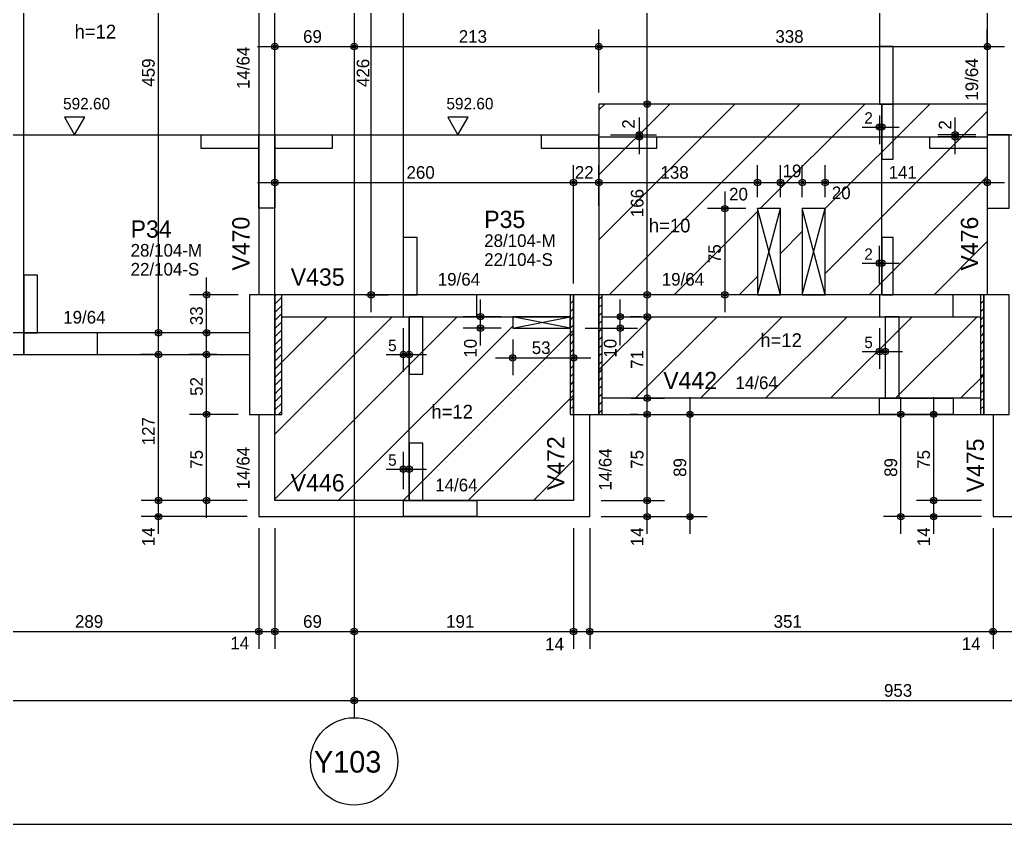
# Model space of a CAD drawing. Header units: metres. Extents: x 310 to 5592, y 1610 to 4022.
# Drawn here: x 3513 to 4370, y 1625 to 2326 of the extents above; entities that cross this region are included whole.
import ezdxf

# ---------------------------------------------------------------- set-up
doc = ezdxf.new("R2010")
doc.units = ezdxf.units.M
for name, color, linetype in [('MTH-224', 4, 'Continuous'), ('MTH-230', 1, 'Continuous'), ('MTH-COTAS7', 31, 'Continuous'), ('MTH-DIM-PILAR', 3, 'Continuous'), ('MTH-DIM-VIGA', 3, 'Continuous'), ('MTH-EIXO-214', 4, 'Continuous'), ('MTH-EIXO-215', 1, 'Continuous'), ('MTH-FACE-VIGA', 7, 'Continuous'), ('MTH-LINHA-SEÇÃO', 16, 'Continuous'), ('MTH-PILAR-SEGUE', 5, 'Continuous'), ('MTH-SIMB_COTA', 3, 'Continuous'), ('MTH-TIT1-PILAR', 5, 'Continuous'), ('MTH-TIT1-VIGA', 5, 'Continuous'), ('MTH-TRACEJADO-216', 1, 'Continuous'), ('MTH-TXT', 4, 'Continuous'), ('MTH-TXT-NEGRITO', 5, 'Continuous')]:
    doc.layers.add(name, color=color, linetype=linetype)

msp = doc.modelspace()

# ---------------------------------------------------------------- linework, layer by layer
at = {"layer": 'MTH-224', "linetype": 'Continuous'}
for points in [[(3551.425168, 2240.790798), (3560.258172, 2225.492328), (3569.090296, 2240.790798), (3551.425168, 2240.790798)], [(3885.024688, 2240.790798), (3893.857691, 2225.492328), (3902.689816, 2240.790798), (3885.024688, 2240.790798)]]:
    msp.add_lwpolyline(points, dxfattribs=at)
at = {"layer": 'MTH-230', "linetype": 'Continuous'}
for p, q in [((4174.511368, 2086.1355), (4154.511368, 2161.135499)), ((4154.511368, 2086.135498), (4174.511368, 2161.135496)), ((4193.511368, 2086.1355), (4213.511368, 2161.135499)), ((4213.511368, 2086.135499), (4193.511368, 2161.135496)), ((3941.510603, 2057.135503), (3991.510603, 2067.135503)), ((3991.510603, 2057.135503), (3941.510603, 2067.135503))]:
    msp.add_line(p, q, dxfattribs=at)
msp.add_circle((3803.511366, 1680.135501), 38, dxfattribs=at)
at = {"layer": 'MTH-COTAS7', "linetype": 'Continuous'}
for p, q in [((3633.288022, 2038.142044), (3633.288022, 2527.13677)), ((3818.309239, 2071.135503), (3818.309239, 2527.13677)), ((4058.605003, 2237.135488), (4058.605003, 2527.13677)), ((4016.510603, 2262.135489), (4016.510603, 2317.1355)), ((4016.510603, 2262.135489), (4016.510603, 2317.1355)), ((4354.512171, 2301.836762), (4354.512171, 2317.1355)), ((3719.511366, 2302.1355), (3818.511366, 2302.1355)), ((3788.511366, 2302.1355), (4031.510603, 2302.1355)), ((4001.510603, 2302.1355), (4369.512171, 2302.1355)), ((4058.605003, 2071.135503), (4058.605003, 2267.135488)), ((4073.815589, 2252.135488), (4043.605003, 2252.135488)), ((4073.815589, 2252.135488), (4043.605003, 2252.135488)), ((4051.727469, 2208.492328), (4051.727469, 2240.492328)), ((4260.714518, 2242.1355), (4260.714518, 2217.155719)), ((4262.714518, 2242.1355), (4262.714518, 2217.155719)), ((4326.572898, 2208.492328), (4326.572898, 2240.492328)), ((4245.714518, 2232.155719), (4277.714518, 2232.155719)), ((4026.510603, 2225.492328), (4066.727469, 2225.492328)), ((4026.510603, 2223.492328), (4066.727469, 2223.492328)), ((4344.512172, 2225.492328), (4311.572898, 2225.492328)), ((4344.512172, 2223.492328), (4311.572898, 2223.492328)), ((3734.511366, 2171.492328), (3734.511366, 2198.859757)), ((3994.510603, 2096.135503), (3994.510603, 2198.859757)), ((3994.510603, 2096.135503), (3994.510603, 2198.859757)), ((4016.510603, 2179.135496), (4016.510603, 2198.859757)), ((4016.510603, 2163.444013), (4016.510603, 2198.859757)), ((4154.511368, 2171.135499), (4154.511368, 2198.859757)), ((4154.511368, 2171.135499), (4154.511368, 2198.859757)), ((4174.511368, 2171.135496), (4174.511368, 2198.859757)), ((4174.511368, 2171.135496), (4174.511368, 2198.859757)), ((4193.511368, 2171.135496), (4193.511368, 2198.859757)), ((4193.511368, 2171.135496), (4193.511368, 2198.859757)), ((4213.511368, 2171.135499), (4213.511368, 2198.859757)), ((4213.511368, 2171.135499), (4213.511368, 2198.859757)), ((3719.511366, 2183.859757), (4009.510603, 2183.859757)), ((3979.510603, 2183.859757), (4031.510603, 2183.859757)), ((4001.510603, 2183.859757), (4169.511368, 2183.859757)), ((4139.511368, 2183.859757), (4189.511368, 2183.859757)), ((4159.511368, 2183.859757), (4208.511368, 2183.859757)), ((4178.511368, 2183.859757), (4228.511368, 2183.859757)), ((4198.511368, 2183.859757), (4369.512171, 2183.859757)), ((4126.02647, 2176.135499), (4126.02647, 2071.135503)), ((4144.511368, 2161.135499), (4111.02647, 2161.135499)), ((4260.714518, 2096.135503), (4260.714518, 2128.673244)), ((4262.714518, 2096.135503), (4262.714518, 2128.673244)), ((4245.714518, 2113.673244), (4277.714518, 2113.673244)), ((3675.165064, 2038.142044), (3675.165064, 2101.135503)), ((3702.511366, 2086.135503), (3660.165064, 2086.135503)), ((3813.511366, 2086.135503), (3833.309239, 2086.135503)), ((4075.942381, 2086.135503), (4043.605003, 2086.135503)), ((4144.511368, 2086.135503), (4111.02647, 2086.135503)), ((3913.493126, 2042.135503), (3913.493126, 2082.135503)), ((4035.150937, 2042.1355), (4035.150937, 2082.135503)), ((4058.605003, 1981.135501), (4058.605003, 2082.135503)), ((3931.510603, 2067.135503), (3898.493126, 2067.135503)), ((4026.510604, 2067.135503), (4050.150937, 2067.135503)), ((4053.490297, 2067.135503), (4043.605003, 2067.135503)), ((3635.781373, 2053.142044), (3618.288022, 2053.142044)), ((3702.511366, 2053.142044), (3660.165064, 2053.142044)), ((3846.330198, 2057.13656), (3846.330198, 2019.142162)), ((3851.360057, 2057.13656), (3851.360057, 2019.142162)), ((3931.510603, 2057.135503), (3898.493126, 2057.135503)), ((4004.510603, 2057.1355), (4050.150937, 2057.1355)), ((4260.714518, 2057.135503), (4260.714518, 2021.867837)), ((4265.714518, 2057.135503), (4265.714518, 2021.867837)), ((3633.288022, 1892.135505), (3633.288022, 2049.142044)), ((3675.165064, 1967.135493), (3675.165064, 2049.142044)), ((3941.510603, 2047.135503), (3941.510603, 2016.332882)), ((3994.510603, 2047.135503), (3994.510603, 2016.332882)), ((3635.014468, 2034.142044), (3618.288022, 2034.142044)), ((3684.002241, 2034.142044), (3660.165064, 2034.142044)), ((3831.330198, 2034.142162), (3866.360057, 2034.142162)), ((4245.714518, 2036.867837), (4280.714518, 2036.867837)), ((3926.510603, 2031.332882), (4009.510603, 2031.332882)), ((3675.165064, 1892.135505), (3675.165064, 1997.135493)), ((4044.579004, 1996.135501), (4073.605003, 1996.135501)), ((4058.605003, 1892.135505), (4058.605003, 1997.135501)), ((4095.819978, 1878.135505), (4095.819978, 1997.135501)), ((4279.298149, 1878.135501), (4279.298149, 1997.135499)), ((4307.849684, 1892.135501), (4307.849684, 1997.135499)), ((3702.511366, 1982.135493), (3660.165064, 1982.135493)), ((3702.511366, 1982.135493), (3660.165064, 1982.135493)), ((4050.453157, 1982.135501), (4043.605003, 1982.135501)), ((4091.72542, 1982.135501), (4110.819978, 1982.135501)), ((4314.714518, 1982.135499), (4264.298149, 1982.135499)), ((4314.714518, 1982.135499), (4292.849684, 1982.135499)), ((3846.360057, 1917.135505), (3846.360057, 1949.452784)), ((3851.360057, 1917.135505), (3851.360057, 1949.452784)), ((3831.360057, 1934.452784), (3866.360057, 1934.452784)), ((3633.288022, 1878.135505), (3633.288022, 1922.135505)), ((4058.605003, 1878.135505), (4058.605003, 1922.135505)), ((4307.849684, 1878.135501), (4307.849684, 1922.135501)), ((3710.511366, 1907.135505), (3618.288022, 1907.135505)), ((3710.511366, 1907.135505), (3618.288022, 1907.135505)), ((3700.511366, 1907.135505), (3660.165064, 1907.135505)), ((4018.510604, 1907.135505), (4073.605003, 1907.135505)), ((4018.510604, 1907.135505), (4073.605003, 1907.135505)), ((4349.512171, 1907.135501), (4292.849684, 1907.135501)), ((4349.512171, 1907.135501), (4292.849684, 1907.135501)), ((3710.511366, 1893.135505), (3618.288022, 1893.135505)), ((4018.510604, 1893.135505), (4073.605003, 1893.135505)), ((4018.510604, 1893.135505), (4110.819978, 1893.135505)), ((4349.512171, 1893.135501), (4264.298149, 1893.135501)), ((4349.512171, 1893.135501), (4292.849684, 1893.135501)), ((3720.511366, 1883.135505), (3720.511366, 1778.135501)), ((3720.511366, 1883.135505), (3720.511366, 1778.135501)), ((3734.511366, 1883.135505), (3734.511366, 1778.135501)), ((3994.510603, 1883.135505), (3994.510603, 1778.135501)), ((4008.510603, 1883.135505), (4008.510603, 1778.135501)), ((4359.512171, 1883.135501), (4359.512171, 1778.135501)), ((4359.512171, 1883.135501), (4359.512171, 1778.135501)), ((3734.511366, 1873.135505), (3734.511366, 1778.135501)), ((3994.510603, 1873.135505), (3994.510603, 1778.135501)), ((4008.510603, 1873.135505), (4008.510603, 1778.135501)), ((3803.511366, 1806.367839), (3803.511366, 1778.135501)), ((3416.511366, 1793.135501), (3735.511366, 1793.135501)), ((3705.511366, 1793.135501), (3749.511366, 1793.135501)), ((3719.511366, 1793.135501), (3818.511366, 1793.135501)), ((3788.511366, 1793.135501), (4009.510603, 1793.135501)), ((3803.511366, 1796.367839), (3803.511366, 1778.135501)), ((3979.510603, 1793.135501), (4023.510603, 1793.135501)), ((3993.510603, 1793.135501), (4374.512171, 1793.135501)), ((4344.512171, 1793.135501), (4388.512171, 1793.135501)), ((4358.512171, 1793.135501), (4649.511365, 1793.135501)), ((3803.511366, 1746.367839), (3803.511366, 1718.135501)), ((2086.511366, 1733.135501), (3818.511366, 1733.135501)), ((3788.511366, 1733.135501), (4771.511366, 1733.135501)), ((3803.511366, 1739.141617), (3803.511366, 1718.135501)), ((561.511366, 1625.451785), (5343.511366, 1625.451785))]:
    msp.add_line(p, q, dxfattribs=at)
at = {"layer": 'MTH-EIXO-214'}
msp.add_line((3803.511366, 3791.636556), (3803.511366, 1718.135501), dxfattribs=at)
at = {"layer": 'MTH-EIXO-215', "linetype": 'Continuous'}
for p, q in [((3734.511366, 1908.447157), (3893.199712, 2067.135503)), ((3734.511366, 1965.015699), (3836.63117, 2067.135503)), ((3734.511366, 2021.584242), (3780.062627, 2067.135503)), ((4016.510603, 2020.740766), (4062.90534, 2067.135503)), ((4048.47388, 1996.135501), (4119.473882, 2067.135503)), ((4105.042423, 1996.135501), (4176.042425, 2067.135503)), ((4161.610965, 1996.135501), (4232.610967, 2067.135503)), ((4218.179508, 1996.135501), (4289.17951, 2067.135503)), ((4274.74805, 1996.135501), (4345.748052, 2067.135503)), ((3789.768257, 1907.135505), (3941.510603, 2058.877851)), ((3846.336799, 1907.135505), (3994.510603, 2055.309309)), ((4331.316593, 1996.135501), (4351.512173, 2016.331081)), ((3902.905342, 1907.135505), (3994.510603, 1998.740766)), ((3959.473884, 1907.135505), (3994.510603, 1942.172224))]:
    msp.add_line(p, q, dxfattribs=at)
at = {"layer": 'MTH-FACE-VIGA', "linetype": 'Continuous'}
for p, q in [((3734.511366, 2085.000906), (3735.645963, 2086.135503)), ((3991.510603, 2085.396203), (3992.249901, 2086.135501)), ((4016.510603, 2082.111932), (4019.4802, 2085.081529)), ((4019.4802, 2085.081529), (4019.510603, 2085.111932)), ((4348.512173, 2085.396203), (4349.251471, 2086.135501)), ((3734.511366, 2077.929838), (3740.376326, 2083.794798)), ((3734.511366, 2070.858771), (3739.943403, 2076.290808)), ((3739.943403, 2076.290808), (3740.511366, 2076.858771)), ((3740.376326, 2083.794798), (3740.511366, 2083.929838)), ((3991.510603, 2078.325136), (3994.367721, 2081.182253)), ((3994.367721, 2081.182253), (3994.510603, 2081.325136)), ((4016.510603, 2075.040864), (4019.270169, 2077.80043)), ((4019.270169, 2077.80043), (4019.510603, 2078.040864)), ((4348.512173, 2078.325136), (4351.369291, 2081.182253)), ((4351.369291, 2081.182253), (4351.512173, 2081.325136)), ((3734.511366, 2063.787703), (3739.510481, 2068.786817)), ((3739.510481, 2068.786817), (3740.511366, 2069.787703)), ((3991.510603, 2071.254068), (3994.15769, 2073.901154)), ((3993.947658, 2066.620054), (3994.510603, 2067.183)), ((3994.15769, 2073.901154), (3994.510603, 2074.254068)), ((4016.510603, 2067.969796), (4019.060137, 2070.51933)), ((4019.060137, 2070.51933), (4019.510603, 2070.969796)), ((4348.512173, 2071.254068), (4351.15926, 2073.901154)), ((4350.949228, 2066.620054), (4351.512173, 2067.183)), ((4351.15926, 2073.901154), (4351.512173, 2074.254068)), ((3734.511366, 2056.716635), (3739.077558, 2061.282827)), ((3739.077558, 2061.282827), (3740.511366, 2062.716635)), ((3991.510603, 2064.183), (3993.947658, 2066.620054)), ((3991.510603, 2057.111932), (3993.737626, 2059.338955)), ((3993.737626, 2059.338955), (3994.510603, 2060.111932)), ((4016.510603, 2060.898729), (4018.850105, 2063.238231)), ((4018.850105, 2063.238231), (4019.510603, 2063.898729)), ((4348.512173, 2064.183), (4350.949228, 2066.620054)), ((4348.512173, 2057.111932), (4350.739196, 2059.338955)), ((4350.739196, 2059.338955), (4351.512173, 2060.111932)), ((3734.511366, 2049.645567), (3738.644636, 2053.778837)), ((3738.644636, 2053.778837), (3740.511366, 2055.645567)), ((3991.510603, 2050.040864), (3993.527594, 2052.057855)), ((3993.527594, 2052.057855), (3994.510603, 2053.040864)), ((4016.510603, 2053.827661), (4018.640074, 2055.957131)), ((4018.430042, 2048.676031), (4019.510603, 2049.756593)), ((4018.640074, 2055.957131), (4019.510603, 2056.827661)), ((4348.512173, 2050.040864), (4350.529164, 2052.057855)), ((4350.529164, 2052.057855), (4351.512173, 2053.040864)), ((3734.511366, 2042.574499), (3738.211713, 2046.274846)), ((3737.778791, 2038.770856), (3740.511366, 2041.503432)), ((3738.211713, 2046.274846), (3740.511366, 2048.574499)), ((3991.510603, 2042.969796), (3993.317563, 2044.776756)), ((3993.317563, 2044.776756), (3994.510603, 2045.969796)), ((4016.510603, 2046.756593), (4018.430042, 2048.676031)), ((4016.510603, 2039.685525), (4018.22001, 2041.394932)), ((4018.22001, 2041.394932), (4019.510603, 2042.685525)), ((4348.512173, 2042.969796), (4350.319133, 2044.776756)), ((4350.319133, 2044.776756), (4351.512173, 2045.969796)), ((3734.511366, 2035.503432), (3737.778791, 2038.770856)), ((3737.345869, 2031.266866), (3740.511366, 2034.432364)), ((3991.510603, 2035.898729), (3993.107531, 2037.495656)), ((3993.107531, 2037.495656), (3994.510603, 2038.898729)), ((4016.510603, 2032.614457), (4018.009978, 2034.113832)), ((4018.009978, 2034.113832), (4019.510603, 2035.614457)), ((4348.512173, 2035.898729), (4350.109101, 2037.495656)), ((4350.109101, 2037.495656), (4351.512173, 2038.898729)), ((3734.511366, 2028.432364), (3737.345869, 2031.266866)), ((3736.912946, 2023.762876), (3740.511366, 2027.361296)), ((3991.510603, 2028.827661), (3992.897499, 2030.214557)), ((3992.687468, 2022.933457), (3994.510603, 2024.756593)), ((3992.897499, 2030.214557), (3994.510603, 2031.827661)), ((4016.510603, 2025.54339), (4017.799947, 2026.832733)), ((4017.799947, 2026.832733), (4019.510603, 2028.54339)), ((4348.512173, 2028.827661), (4349.899069, 2030.214557)), ((4349.689038, 2022.933457), (4351.512173, 2024.756593)), ((4349.899069, 2030.214557), (4351.512173, 2031.827661)), ((3734.511366, 2021.361296), (3736.912946, 2023.762876)), ((3734.511366, 2014.290228), (3736.480024, 2016.258885)), ((3736.480024, 2016.258885), (3740.511366, 2020.290228)), ((3991.510603, 2021.756593), (3992.687468, 2022.933457)), ((3991.510603, 2014.685525), (3992.477436, 2015.652358)), ((3992.477436, 2015.652358), (3994.510603, 2017.685525)), ((4016.510603, 2018.472322), (4017.589915, 2019.551633)), ((4017.589915, 2019.551633), (4019.510603, 2021.472322)), ((4348.512173, 2021.756593), (4349.689038, 2022.933457)), ((4348.512173, 2014.685525), (4349.479006, 2015.652358)), ((4349.479006, 2015.652358), (4351.512173, 2017.685525)), ((3734.511366, 2007.21916), (3736.047101, 2008.754895)), ((3736.047101, 2008.754895), (3740.511366, 2013.21916)), ((3991.510603, 2007.614457), (3992.267404, 2008.371258)), ((3992.267404, 2008.371258), (3994.510603, 2010.614457)), ((4016.510603, 2011.401254), (4017.379883, 2012.270534)), ((4017.169852, 2004.989434), (4019.510603, 2007.330186)), ((4017.379883, 2012.270534), (4019.510603, 2014.401254)), ((4348.512173, 2007.614457), (4349.268974, 2008.371258)), ((4349.268974, 2008.371258), (4351.512173, 2010.614457)), ((3734.511366, 2000.148093), (3735.614179, 2001.250905)), ((3735.181256, 1993.746914), (3740.511366, 1999.077025)), ((3735.614179, 2001.250905), (3740.511366, 2006.148093)), ((3991.510603, 2000.54339), (3992.057372, 2001.090159)), ((3992.057372, 2001.090159), (3994.510603, 2003.54339)), ((4016.510603, 2004.330186), (4017.169852, 2004.989434)), ((4016.95982, 1997.708335), (4019.510603, 2000.259118)), ((4348.512173, 2000.54339), (4349.058942, 2001.090159)), ((4349.058942, 2001.090159), (4351.512173, 2003.54339)), ((3734.511366, 1993.077025), (3735.181256, 1993.746914)), ((3734.748334, 1986.242924), (3740.511366, 1992.005957)), ((3991.510603, 1993.472322), (3991.847341, 1993.809059)), ((3991.847341, 1993.809059), (3994.510603, 1996.472322)), ((4016.510603, 1997.259118), (4016.95982, 1997.708335)), ((4016.510603, 1990.188051), (4016.749788, 1990.427235)), ((4016.749788, 1990.427235), (4019.510603, 1993.188051)), ((4348.512173, 1993.472322), (4348.848911, 1993.809059)), ((4348.848911, 1993.809059), (4351.512173, 1996.472322)), ((3734.511366, 1986.005957), (3734.748334, 1986.242924)), ((3737.71197, 1982.135493), (3740.511366, 1984.934889)), ((3991.510603, 1986.401254), (3991.637309, 1986.52796)), ((3991.637309, 1986.52796), (3994.510603, 1989.401254)), ((3994.315918, 1982.135501), (3994.510603, 1982.330186)), ((4016.510603, 1983.116983), (4016.539756, 1983.146136)), ((4016.539756, 1983.146136), (4019.510603, 1986.116983)), ((4348.512173, 1986.401254), (4348.638879, 1986.52796)), ((4348.638879, 1986.52796), (4351.512173, 1989.401254)), ((4351.317488, 1982.135501), (4351.512173, 1982.330186))]:
    msp.add_line(p, q, dxfattribs=at)
for points in [[(3720.511366, 2509.13677), (3720.511366, 2086.135503)], [(3734.511366, 2086.135503), (3734.511366, 2512.13677)], [(4354.512171, 2512.13677), (4354.512171, 2086.135503)], [(4154.511368, 2086.135498), (4174.511368, 2086.1355), (4174.511368, 2161.135496), (4154.511368, 2161.135499), (4154.511368, 2086.135498)], [(4193.511368, 2086.1355), (4213.511368, 2086.135499), (4213.511368, 2161.135499), (4193.511368, 2161.135496), (4193.511368, 2086.1355)], [(3994.510603, 2086.135503), (3734.511366, 2086.135503)], [(3740.511366, 2086.135503), (3734.511366, 2086.135503), (3734.511366, 1982.135493), (3740.511366, 1982.135493), (3740.511366, 2086.135503)], [(3994.510603, 2086.135501), (3991.510603, 2086.135501), (3991.510603, 1982.135501), (3994.510603, 1982.135501), (3994.510603, 2086.135501)], [(4351.512173, 2086.135503), (4016.510603, 2086.135503)], [(4019.510603, 2086.135501), (4016.510603, 2086.135501), (4016.510603, 1982.135501), (4019.510603, 1982.135501), (4019.510603, 2086.135501)], [(4351.512173, 2086.135501), (4348.512173, 2086.135501), (4348.512173, 1982.135501), (4351.512173, 1982.135501), (4351.512173, 2086.135501)], [(3740.511366, 2067.135503), (3991.510603, 2067.135503)], [(3991.510603, 2067.135503), (3941.510603, 2067.135503), (3941.510603, 2057.135503), (3991.510603, 2057.135503), (3991.510603, 2067.135503)], [(4019.510603, 2067.135503), (4348.512173, 2067.135503)], [(3712.511366, 2053.142044), (3431.511366, 2053.142044)], [(3431.511366, 2034.142044), (3712.511366, 2034.142044)], [(4348.512173, 1996.135501), (4019.510603, 1996.135501)], [(3720.511366, 1982.135493), (3720.511366, 1893.135505)], [(3734.511366, 1907.135505), (3734.511366, 1982.135493)], [(3994.510603, 1982.135502), (3994.510603, 1907.135505)], [(4008.510603, 1893.135505), (4008.510603, 1982.135502)], [(4016.510603, 1982.135501), (4351.512173, 1982.135501)], [(4359.512171, 1982.135503), (4359.512171, 1893.135501)], [(3994.510603, 1907.135505), (3734.511366, 1907.135505)], [(3720.511366, 1893.135505), (4008.510603, 1893.135505)], [(4359.512171, 1893.135501), (4648.511365, 1893.135501)]]:
    msp.add_lwpolyline(points, dxfattribs=at)
at = {"layer": 'MTH-LINHA-SEÇÃO', "linetype": 'Continuous'}
for p, q in [((3846.330198, 2531.13677), (3846.330198, 2067.135503)), ((4260.714518, 2531.13677), (4260.714518, 2252.1355)), ((3516.089003, 2034.142044), (3516.089003, 2512.13677)), ((4262.714518, 2086.135501), (4262.714518, 2252.1355)), ((3401.511366, 2225.492328), (4016.510603, 2225.492328)), ((4016.510603, 2223.492328), (4354.512172, 2223.492328)), ((4354.512171, 2225.492328), (5328.511366, 2225.492328)), ((3851.360057, 1907.135505), (3851.360057, 2067.13656))]:
    msp.add_line(p, q, dxfattribs=at)
for points in [[(4260.714518, 2302.1355), (4260.714518, 2252.1355), (4272.714518, 2252.1355), (4272.714518, 2302.1355), (4260.714518, 2302.1355)], [(4262.714518, 2252.1355), (4262.714518, 2204.1355), (4272.714518, 2204.1355), (4272.714518, 2252.1355), (4262.714518, 2252.1355)], [(3670.511366, 2225.492328), (3720.511366, 2225.492328), (3720.511366, 2213.492328), (3670.511366, 2213.492328), (3670.511366, 2225.492328)], [(3720.511366, 2225.492328), (3734.511366, 2225.492328), (3734.511366, 2161.492328), (3720.511366, 2161.492328), (3720.511366, 2225.492328)], [(3734.511366, 2225.492328), (3784.511366, 2225.492328), (3784.511366, 2213.492328), (3734.511366, 2213.492328), (3734.511366, 2225.492328)], [(3966.510603, 2225.492328), (4016.510603, 2225.492328), (4016.510603, 2213.492328), (3966.510603, 2213.492328), (3966.510603, 2225.492328)], [(4016.510603, 2223.492328), (4066.510603, 2223.492328), (4066.510603, 2213.492328), (4016.510603, 2213.492328), (4016.510603, 2223.492328)], [(4304.512172, 2223.492328), (4354.512172, 2223.492328), (4354.512172, 2213.492328), (4304.512172, 2213.492328), (4304.512172, 2223.492328)], [(4373.512172, 2225.492328), (4354.512172, 2225.492328), (4354.512172, 2161.492328), (4373.512172, 2161.492328), (4373.512172, 2225.492328)], [(3846.330198, 2136.13656), (3846.330198, 2086.13656), (3858.330198, 2086.13656), (3858.330198, 2136.13656), (3846.330198, 2136.13656)], [(4262.714518, 2136.135501), (4262.714518, 2086.135501), (4272.714518, 2086.135501), (4272.714518, 2136.135501), (4262.714518, 2136.135501)], [(3516.089003, 2103.142044), (3516.089003, 2053.142044), (3528.089003, 2053.142044), (3528.089003, 2103.142044), (3516.089003, 2103.142044)], [(3846.330198, 2086.13656), (3846.330198, 2067.13656), (3910.330198, 2067.13656), (3910.330198, 2086.13656), (3846.330198, 2086.13656)], [(4260.714518, 2086.135501), (4260.714518, 2067.135501), (4324.714518, 2067.135501), (4324.714518, 2086.135501), (4260.714518, 2086.135501)], [(3851.360057, 2067.13656), (3851.360057, 2017.13656), (3863.360057, 2017.13656), (3863.360057, 2067.13656), (3851.360057, 2067.13656)], [(4265.714518, 2067.135501), (4265.714518, 1996.135499), (4277.714518, 1996.135499), (4277.714518, 2067.135501), (4265.714518, 2067.135501)], [(3516.089003, 2053.142044), (3516.089003, 2034.142044), (3580.089003, 2034.142044), (3580.089003, 2053.142044), (3516.089003, 2053.142044)], [(4324.714518, 1982.135499), (4260.714518, 1982.135499), (4260.714518, 1996.135499), (4324.714518, 1996.135499), (4324.714518, 1982.135499)], [(3851.360057, 1957.135505), (3851.360057, 1907.135505), (3863.360057, 1907.135505), (3863.360057, 1957.135505), (3851.360057, 1957.135505)], [(3910.360057, 1893.135505), (3846.360057, 1893.135505), (3846.360057, 1907.135505), (3910.360057, 1907.135505), (3910.360057, 1893.135505)]]:
    msp.add_lwpolyline(points, dxfattribs=at)
at = {"layer": 'MTH-PILAR-SEGUE', "linetype": 'Continuous'}
for points in [[(3712.511366, 1982.135493), (3734.511366, 1982.135493), (3734.511366, 2086.135503), (3712.511366, 2086.135503), (3712.511366, 1982.135493)], [(3994.510603, 1982.135502), (4016.510603, 1982.135502), (4016.510603, 2086.135502), (3994.510603, 2086.135502), (3994.510603, 1982.135502)], [(4351.512173, 1982.135503), (4373.512173, 1982.135503), (4373.512173, 2086.135503), (4351.512173, 2086.135503), (4351.512173, 1982.135503)]]:
    msp.add_lwpolyline(points, dxfattribs=at)
at = {"layer": 'MTH-SIMB_COTA', "linetype": 'Continuous'}
for centre, radius in [((3734.511366, 2302.1355), 2.8), ((3734.511366, 2302.1355), 1.4), ((3803.511366, 2302.1355), 2.8), ((3803.511366, 2302.1355), 2.8), ((3803.511366, 2302.1355), 1.4), ((3803.511366, 2302.1355), 1.4), ((4016.510603, 2302.1355), 2.8), ((4016.510603, 2302.1355), 2.8), ((4016.510603, 2302.1355), 1.4), ((4016.510603, 2302.1355), 1.4), ((4354.512171, 2302.1355), 2.8), ((4354.512171, 2302.1355), 1.4), ((4058.605003, 2252.135488), 2.8), ((4058.605003, 2252.135488), 2.8), ((4058.605003, 2252.135488), 1.4), ((4058.605003, 2252.135488), 1.4), ((4260.714518, 2232.155719), 2.8), ((4260.714518, 2232.155719), 1.4), ((4262.714518, 2232.155719), 2.8), ((4262.714518, 2232.155719), 1.4), ((4051.727469, 2225.492328), 2.8), ((4051.727469, 2223.492328), 2.8), ((4051.727469, 2225.492328), 1.4), ((4051.727469, 2223.492328), 1.4), ((4326.572898, 2225.492328), 2.8), ((4326.572898, 2223.492328), 2.8), ((4326.572898, 2225.492328), 1.4), ((4326.572898, 2223.492328), 1.4), ((3734.511366, 2183.859757), 2.8), ((3734.511366, 2183.859757), 1.4), ((3994.510603, 2183.859757), 2.8), ((3994.510603, 2183.859757), 2.8), ((3994.510603, 2183.859757), 1.4), ((3994.510603, 2183.859757), 1.4), ((4016.510603, 2183.859757), 2.8), ((4016.510603, 2183.859757), 2.8), ((4016.510603, 2183.859757), 1.4), ((4016.510603, 2183.859757), 1.4), ((4154.511368, 2183.859757), 2.8), ((4154.511368, 2183.859757), 2.8), ((4154.511368, 2183.859757), 1.4), ((4154.511368, 2183.859757), 1.4), ((4174.511368, 2183.859757), 2.8), ((4174.511368, 2183.859757), 2.8), ((4174.511368, 2183.859757), 1.4), ((4174.511368, 2183.859757), 1.4), ((4193.511368, 2183.859757), 2.8), ((4193.511368, 2183.859757), 2.8), ((4193.511368, 2183.859757), 1.4), ((4193.511368, 2183.859757), 1.4), ((4213.511368, 2183.859757), 2.8), ((4213.511368, 2183.859757), 2.8), ((4213.511368, 2183.859757), 1.4), ((4213.511368, 2183.859757), 1.4), ((4354.512171, 2183.859757), 2.8), ((4354.512171, 2183.859757), 1.4), ((4126.02647, 2161.135499), 2.8), ((4126.02647, 2161.135499), 1.4), ((4260.714518, 2113.673244), 2.8), ((4260.714518, 2113.673244), 1.4), ((4262.714518, 2113.673244), 2.8), ((4262.714518, 2113.673244), 1.4), ((3675.165064, 2086.135503), 2.8), ((3675.165064, 2086.135503), 1.4), ((3818.309239, 2086.135503), 2.8), ((3818.309239, 2086.135503), 1.4), ((4058.605003, 2086.135503), 2.8), ((4058.605003, 2086.135503), 1.4), ((4126.02647, 2086.135503), 2.8), ((4126.02647, 2086.135503), 1.4), ((3913.493126, 2067.135503), 2.8), ((3913.493126, 2067.135503), 1.4), ((4035.150937, 2067.135503), 2.8), ((4035.150937, 2067.135503), 1.4), ((4058.605003, 2067.135503), 2.8), ((4058.605003, 2067.135503), 1.4), ((3913.493126, 2057.135503), 2.8), ((3913.493126, 2057.135503), 1.4), ((4035.150937, 2057.1355), 2.8), ((4035.150937, 2057.1355), 1.4), ((3633.288022, 2053.142044), 2.8), ((3633.288022, 2053.142044), 1.4), ((3675.165064, 2053.142044), 2.8), ((3675.165064, 2053.142044), 1.4), ((3633.288022, 2034.142044), 2.8), ((3633.288022, 2034.142044), 1.4), ((3675.165064, 2034.142044), 2.8), ((3675.165064, 2034.142044), 1.4), ((3846.330198, 2034.142162), 2.8), ((3846.330198, 2034.142162), 1.4), ((3851.360057, 2034.142162), 2.8), ((3851.360057, 2034.142162), 1.4), ((3941.510603, 2031.332882), 2.8), ((3941.510603, 2031.332882), 1.4), ((3994.510603, 2031.332882), 2.8), ((3994.510603, 2031.332882), 1.4), ((4260.714518, 2036.867837), 2.8), ((4260.714518, 2036.867837), 1.4), ((4265.714518, 2036.867837), 2.8), ((4265.714518, 2036.867837), 1.4), ((4058.605003, 1996.135501), 2.8), ((4058.605003, 1996.135501), 1.4), ((3675.165064, 1982.135493), 2.8), ((3675.165064, 1982.135493), 2.8), ((3675.165064, 1982.135493), 1.4), ((3675.165064, 1982.135493), 1.4), ((4058.605003, 1982.135501), 2.8), ((4058.605003, 1982.135501), 1.4), ((4095.819978, 1982.135501), 2.8), ((4095.819978, 1982.135501), 1.4), ((4279.298149, 1982.135499), 2.8), ((4279.298149, 1982.135499), 1.4), ((4307.849684, 1982.135499), 2.8), ((4307.849684, 1982.135499), 1.4), ((3846.360057, 1934.452784), 2.8), ((3846.360057, 1934.452784), 1.4), ((3851.360057, 1934.452784), 2.8), ((3851.360057, 1934.452784), 1.4), ((3633.288022, 1907.135505), 2.8), ((3633.288022, 1907.135505), 2.8), ((3633.288022, 1907.135505), 1.4), ((3633.288022, 1907.135505), 1.4), ((3675.165064, 1907.135505), 2.8), ((3675.165064, 1907.135505), 1.4), ((4058.605003, 1907.135505), 2.8), ((4058.605003, 1907.135505), 2.8), ((4058.605003, 1907.135505), 1.4), ((4058.605003, 1907.135505), 1.4), ((4307.849684, 1907.135501), 2.8), ((4307.849684, 1907.135501), 2.8), ((4307.849684, 1907.135501), 1.4), ((4307.849684, 1907.135501), 1.4), ((3633.288022, 1893.135505), 2.8), ((4058.605003, 1893.135505), 2.8), ((4095.819978, 1893.135505), 2.8), ((4279.298149, 1893.135501), 2.8), ((4307.849684, 1893.135501), 2.8), ((3633.288022, 1893.135505), 1.4), ((4058.605003, 1893.135505), 1.4), ((4095.819978, 1893.135505), 1.4), ((4279.298149, 1893.135501), 1.4), ((4307.849684, 1893.135501), 1.4), ((3720.511366, 1793.135501), 2.8), ((3720.511366, 1793.135501), 2.8), ((3720.511366, 1793.135501), 1.4), ((3720.511366, 1793.135501), 1.4), ((3734.511366, 1793.135501), 2.8), ((3734.511366, 1793.135501), 2.8), ((3734.511366, 1793.135501), 1.4), ((3734.511366, 1793.135501), 1.4), ((3803.511366, 1793.135501), 2.8), ((3803.511366, 1793.135501), 2.8), ((3803.511366, 1793.135501), 1.4), ((3803.511366, 1793.135501), 1.4), ((3994.510603, 1793.135501), 2.8), ((3994.510603, 1793.135501), 2.8), ((3994.510603, 1793.135501), 1.4), ((3994.510603, 1793.135501), 1.4), ((4008.510603, 1793.135501), 2.8), ((4008.510603, 1793.135501), 2.8), ((4008.510603, 1793.135501), 1.4), ((4008.510603, 1793.135501), 1.4), ((4359.512171, 1793.135501), 2.8), ((4359.512171, 1793.135501), 2.8), ((4359.512171, 1793.135501), 1.4), ((4359.512171, 1793.135501), 1.4), ((3803.511366, 1733.135501), 2.8), ((3803.511366, 1733.135501), 2.8), ((3803.511366, 1733.135501), 1.4), ((3803.511366, 1733.135501), 1.4)]:
    msp.add_circle(centre, radius, dxfattribs=at)
at = {"layer": 'MTH-TRACEJADO-216'}
for p, q in [((4016.510603, 2247.014936), (4021.631156, 2252.135489)), ((4354.512172, 2252.135488), (4016.510603, 2252.135489)), ((4016.510603, 2252.135489), (4016.510603, 2086.135503)), ((4016.510603, 2133.877851), (4134.768241, 2252.135488)), ((4016.510603, 2190.446394), (4078.199698, 2252.135488)), ((4025.336796, 2086.135502), (4191.336783, 2252.135488)), ((4156.905336, 2161.135499), (4247.905325, 2252.135488)), ((4213.473876, 2161.135496), (4304.473868, 2252.135488)), ((4213.511368, 2104.604446), (4354.512171, 2245.605249)), ((4251.610967, 2086.135503), (4354.512171, 2189.036707)), ((4081.905339, 2086.135502), (4154.511368, 2158.741531)), ((4174.511368, 2122.172989), (4193.511369, 2141.172989)), ((4308.17951, 2086.135503), (4354.512171, 2132.468164)), ((4138.473881, 2086.135502), (4154.511368, 2102.172989))]:
    msp.add_line(p, q, dxfattribs=at)

# ---------------------------------------------------------------- texts
at = {"layer": 'MTH-COTAS7', "linetype": 'Continuous'}
for s, height, p in [('69', 11, (3759.111366, 2305.4355)), ('213', 11, (3894.610985, 2305.4355)), ('338', 11, (4170.111387, 2305.4355)), ('2', 9.9, (4247.514522, 2235.125719)), ('260', 11, (3849.110985, 2187.159757)), ('22', 11, (3995.610603, 2187.159757)), ('138', 11, (4070.110986, 2187.159757)), ('19', 11, (4176.38129, 2188.497357)), ('141', 11, (4268.61177, 2187.159757)), ('20', 11, (4129.814337, 2168.250856)), ('20', 11, (4219.188178, 2169.407799)), ('2', 9.9, (4247.514522, 2116.643244)), ('5', 9.9, (3833.130201, 2037.112162)), ('53', 11, (3958.110603, 2034.632882)), ('5', 9.9, (4247.514522, 2039.837837)), ('5', 9.9, (3833.16006, 1937.422784)), ('289', 11, (3560.611366, 1796.435501)), ('69', 11, (3759.111366, 1796.435501)), ('191', 11, (3883.610985, 1796.435501)), ('351', 11, (4168.611387, 1796.435501)), ('14', 11, (3695.799308, 1777.661603)), ('14', 11, (3969.798545, 1776.706998)), ('14', 11, (4332.320458, 1776.9911)), ('953', 11, (4264.611366, 1736.435501))]:
    msp.add_text(s, height=height, dxfattribs=at).set_placement(p)
for s, p in [('459', (3629.988022, 2267.239407)), ('426', (3816.745355, 2266.953679)), ('2', (4047.789198, 2230.695812)), ('2', (4323.211496, 2229.88183)), ('166', (4055.305003, 2153.735496)), ('75', (4122.72647, 2113.735501)), ('33', (3671.865064, 2059.738773)), ('10', (3910.193126, 2031.46884)), ('10', (4031.850937, 2031.468837)), ('71', (4055.305003, 2021.735502)), ('52', (3671.865064, 1998.238768)), ('127', (3629.988022, 1955.238774)), ('75', (3671.865064, 1934.735499)), ('75', (4055.305003, 1934.735503)), ('75', (4304.549684, 1934.7355)), ('89', (4092.519978, 1927.735503)), ('89', (4275.998149, 1927.7355)), ('14', (3629.988022, 1867.468842)), ('14', (4055.305003, 1867.468842)), ('14', (4304.549684, 1867.468838))]:
    msp.add_text(s, height=11, rotation=90, dxfattribs=at).set_placement(p)
at = {"layer": 'MTH-DIM-PILAR', "linetype": 'Continuous'}
for s, p in [('28/104-M', (3916.743472, 2127.801427)), ('28/104-M', (3609.038389, 2119.390596)), ('22/104-S', (3916.743472, 2111.301427)), ('22/104-S', (3609.038389, 2102.890596))]:
    msp.add_text(s, height=11, dxfattribs=at).set_placement(p)
at = {"layer": 'MTH-DIM-VIGA', "linetype": 'Continuous'}
for s, rotation, p in [('14/64', 90, (3712.511366, 2265.232509)), ('19/64', 90, (4346.512171, 2255.135488)), ('14/64', 360, (4135.385603, 2004.135501)), ('14/64', 90, (3712.511366, 1917.010499)), ('14/64', 90, (4027.510603, 1915.73458))]:
    msp.add_text(s, height=11, rotation=rotation, dxfattribs=at).set_placement(p)
for s, p in [('19/64', (3876.316885, 2094.135503)), ('19/64', (4071.229622, 2094.135503)), ('19/64', (3550.386366, 2061.142044)), ('14/64', (3874.112028, 1915.135505))]:
    msp.add_text(s, height=11, dxfattribs=at).set_placement(p)
at = {"layer": 'MTH-TIT1-PILAR', "linetype": 'Continuous'}
for s, p in [('P35', (3916.743472, 2144.301427)), ('P34', (3609.038389, 2135.890596))]:
    msp.add_text(s, height=15, dxfattribs=at).set_placement(p)
at = {"layer": 'MTH-TIT1-VIGA', "linetype": 'Continuous'}
for s, rotation, p in [('V470', 90, (3712.511366, 2107.260503)), ('V476', 90, (4346.512171, 2107.260503)), ('V442', 360, (4072.504994, 2004.135501)), ('V472', 90, (3986.510603, 1916.176342)), ('V475', 90, (4351.512171, 1914.260501))]:
    msp.add_text(s, height=15, rotation=rotation, dxfattribs=at).set_placement(p)
for s, p in [('V435', (3748.386366, 2094.135503)), ('V446', (3748.386366, 1915.135505))]:
    msp.add_text(s, height=15, dxfattribs=at).set_placement(p)
at = {"layer": 'MTH-TXT', "linetype": 'Continuous'}
for p in [(3550.258172, 2247.492328), (3883.857691, 2247.492328)]:
    msp.add_text('592.60', height=10, dxfattribs=at).set_placement(p)
at = {"layer": 'MTH-TXT-NEGRITO', "linetype": 'Continuous'}
for s, height, p in [('h=12', 12, (3560.265415, 2309.156436)), ('h=10', 12, (4059.98042, 2140.445006)), ('h=12', 12, (4157.013993, 2040.680828)), ('h=12', 12, (3870.759075, 1978.431393)), ('Y103', 18.75, (3768.633967, 1670.43798))]:
    msp.add_text(s, height=height, dxfattribs=at).set_placement(p)

doc.saveas('drawing.dxf')
